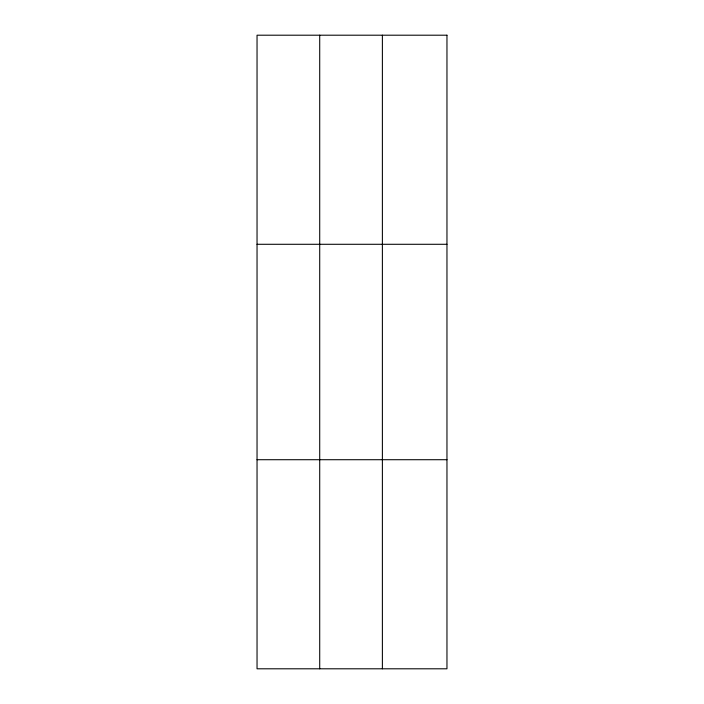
<?xml version="1.0" encoding="UTF-8"?>
<svg xmlns="http://www.w3.org/2000/svg" width="704" height="704" viewBox="0 0 704 704"><rect width="100%" height="100%" fill="white"/><g stroke="black" fill="none" stroke-linecap="round" stroke-linejoin="round"><path stroke-width="1.06" d="M319.713 668.8L319.713 35.2M382.386 668.8L382.386 35.2M257.039 244.288L446.961 244.288M257.039 459.712L446.961 459.712M446.961 35.2L446.961 668.8L257.039 668.8L257.039 35.2L446.961 35.2"/></g></svg>
